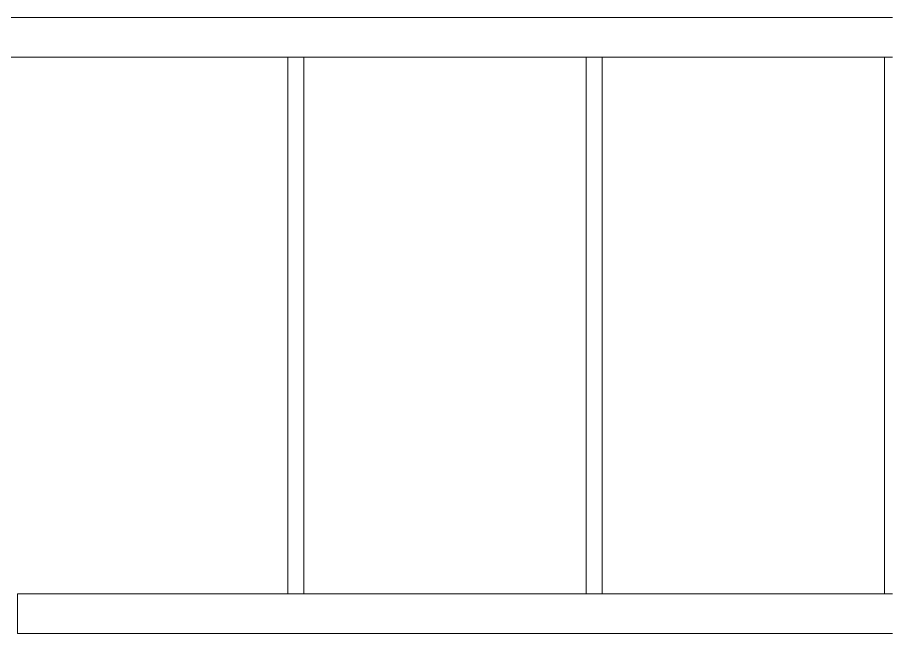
# Model space of a CAD drawing. Header units: millimetres. Extents: x -515342 to 330399, y -224905 to 507333.
# Drawn here: x 115031 to 115911, y 102082 to 102702 of the extents above; entities that cross this region are included whole.
import ezdxf

# ---------------------------------------------------------------- set-up
doc = ezdxf.new("R2010")
doc.units = ezdxf.units.MM
doc.layers.add('Витраж', color=7, linetype='Continuous', lineweight=0)

# ---------------------------------------------------------------- blocks, each defined once
blk = doc.blocks.new('Прямоугольный импост - АР_Импост_40х40 _поручень ограждения на кровле_-V133-О_АР_П_Разрез 1-1')
at = {"layer": 'Витраж'}
for p, q in [((48760, 14671), (48460, 14671)), ((48760, 14631), (48460, 14631))]:
    blk.add_line(p, q, dxfattribs=at)
blk = doc.blocks.new('Прямоугольный импост - АР_Импост_16х16 _вертикальное заполнение ограждений_-V135-О_АР_П_Разрез 1-1')
at = {"layer": 'Витраж'}
for p, q in [((48752, 14631), (48752, 14091)), ((48768, 14631), (48768, 14091))]:
    blk.add_line(p, q, dxfattribs=at)
blk = doc.blocks.new('Прямоугольный импост - АР_Импост_40х40 _поручень ограждения на кровле_-10058581-О_АР_П_Разрез 1-1')
at = {"layer": 'Витраж'}
for p, q in [((480, 14051), (480, 14091)), ((760, 14091), (480, 14091)), ((760, 14051), (480, 14051))]:
    blk.add_line(p, q, dxfattribs=at)
blk = doc.blocks.new('Прямоугольный импост - АР_Импост_40х40 _поручень ограждения на кровле_-10058582-О_АР_П_Разрез 1-1')
at = {"layer": 'Витраж'}
for p, q in [((1060, 14091), (760, 14091)), ((1060, 14051), (760, 14051))]:
    blk.add_line(p, q, dxfattribs=at)

msp = doc.modelspace()

# ---------------------------------------------------------------- block references
at = {"layer": 'Витраж'}
for name, p in [('Прямоугольный импост - АР_Импост_40х40 _поручень ограждения на кровле_-V133-О_АР_П_Разрез 1-1', (66550.5296, 88031.3929)), ('Прямоугольный импост - АР_Импост_40х40 _поручень ограждения на кровле_-V133-О_АР_П_Разрез 1-1', (66850.5296, 88031.3929)), ('Прямоугольный импост - АР_Импост_40х40 _поручень ограждения на кровле_-V133-О_АР_П_Разрез 1-1', (67150.5296, 88031.3929)), ('Прямоугольный импост - АР_Импост_16х16 _вертикальное заполнение ограждений_-V135-О_АР_П_Разрез 1-1', (66550.5296, 88031.3929)), ('Прямоугольный импост - АР_Импост_16х16 _вертикальное заполнение ограждений_-V135-О_АР_П_Разрез 1-1', (66850.5296, 88031.3929)), ('Прямоугольный импост - АР_Импост_16х16 _вертикальное заполнение ограждений_-V135-О_АР_П_Разрез 1-1', (67150.5296, 88031.3929)), ('Прямоугольный импост - АР_Импост_40х40 _поручень ограждения на кровле_-10058581-О_АР_П_Разрез 1-1', (114550.5296, 88031.3929)), ('Прямоугольный импост - АР_Импост_40х40 _поручень ограждения на кровле_-10058582-О_АР_П_Разрез 1-1', (114550.5296, 88031.3929)), ('Прямоугольный импост - АР_Импост_40х40 _поручень ограждения на кровле_-10058582-О_АР_П_Разрез 1-1', (114850.5296, 88031.3929))]:
    msp.add_blockref(name, p, dxfattribs=at)

doc.saveas('drawing.dxf')
